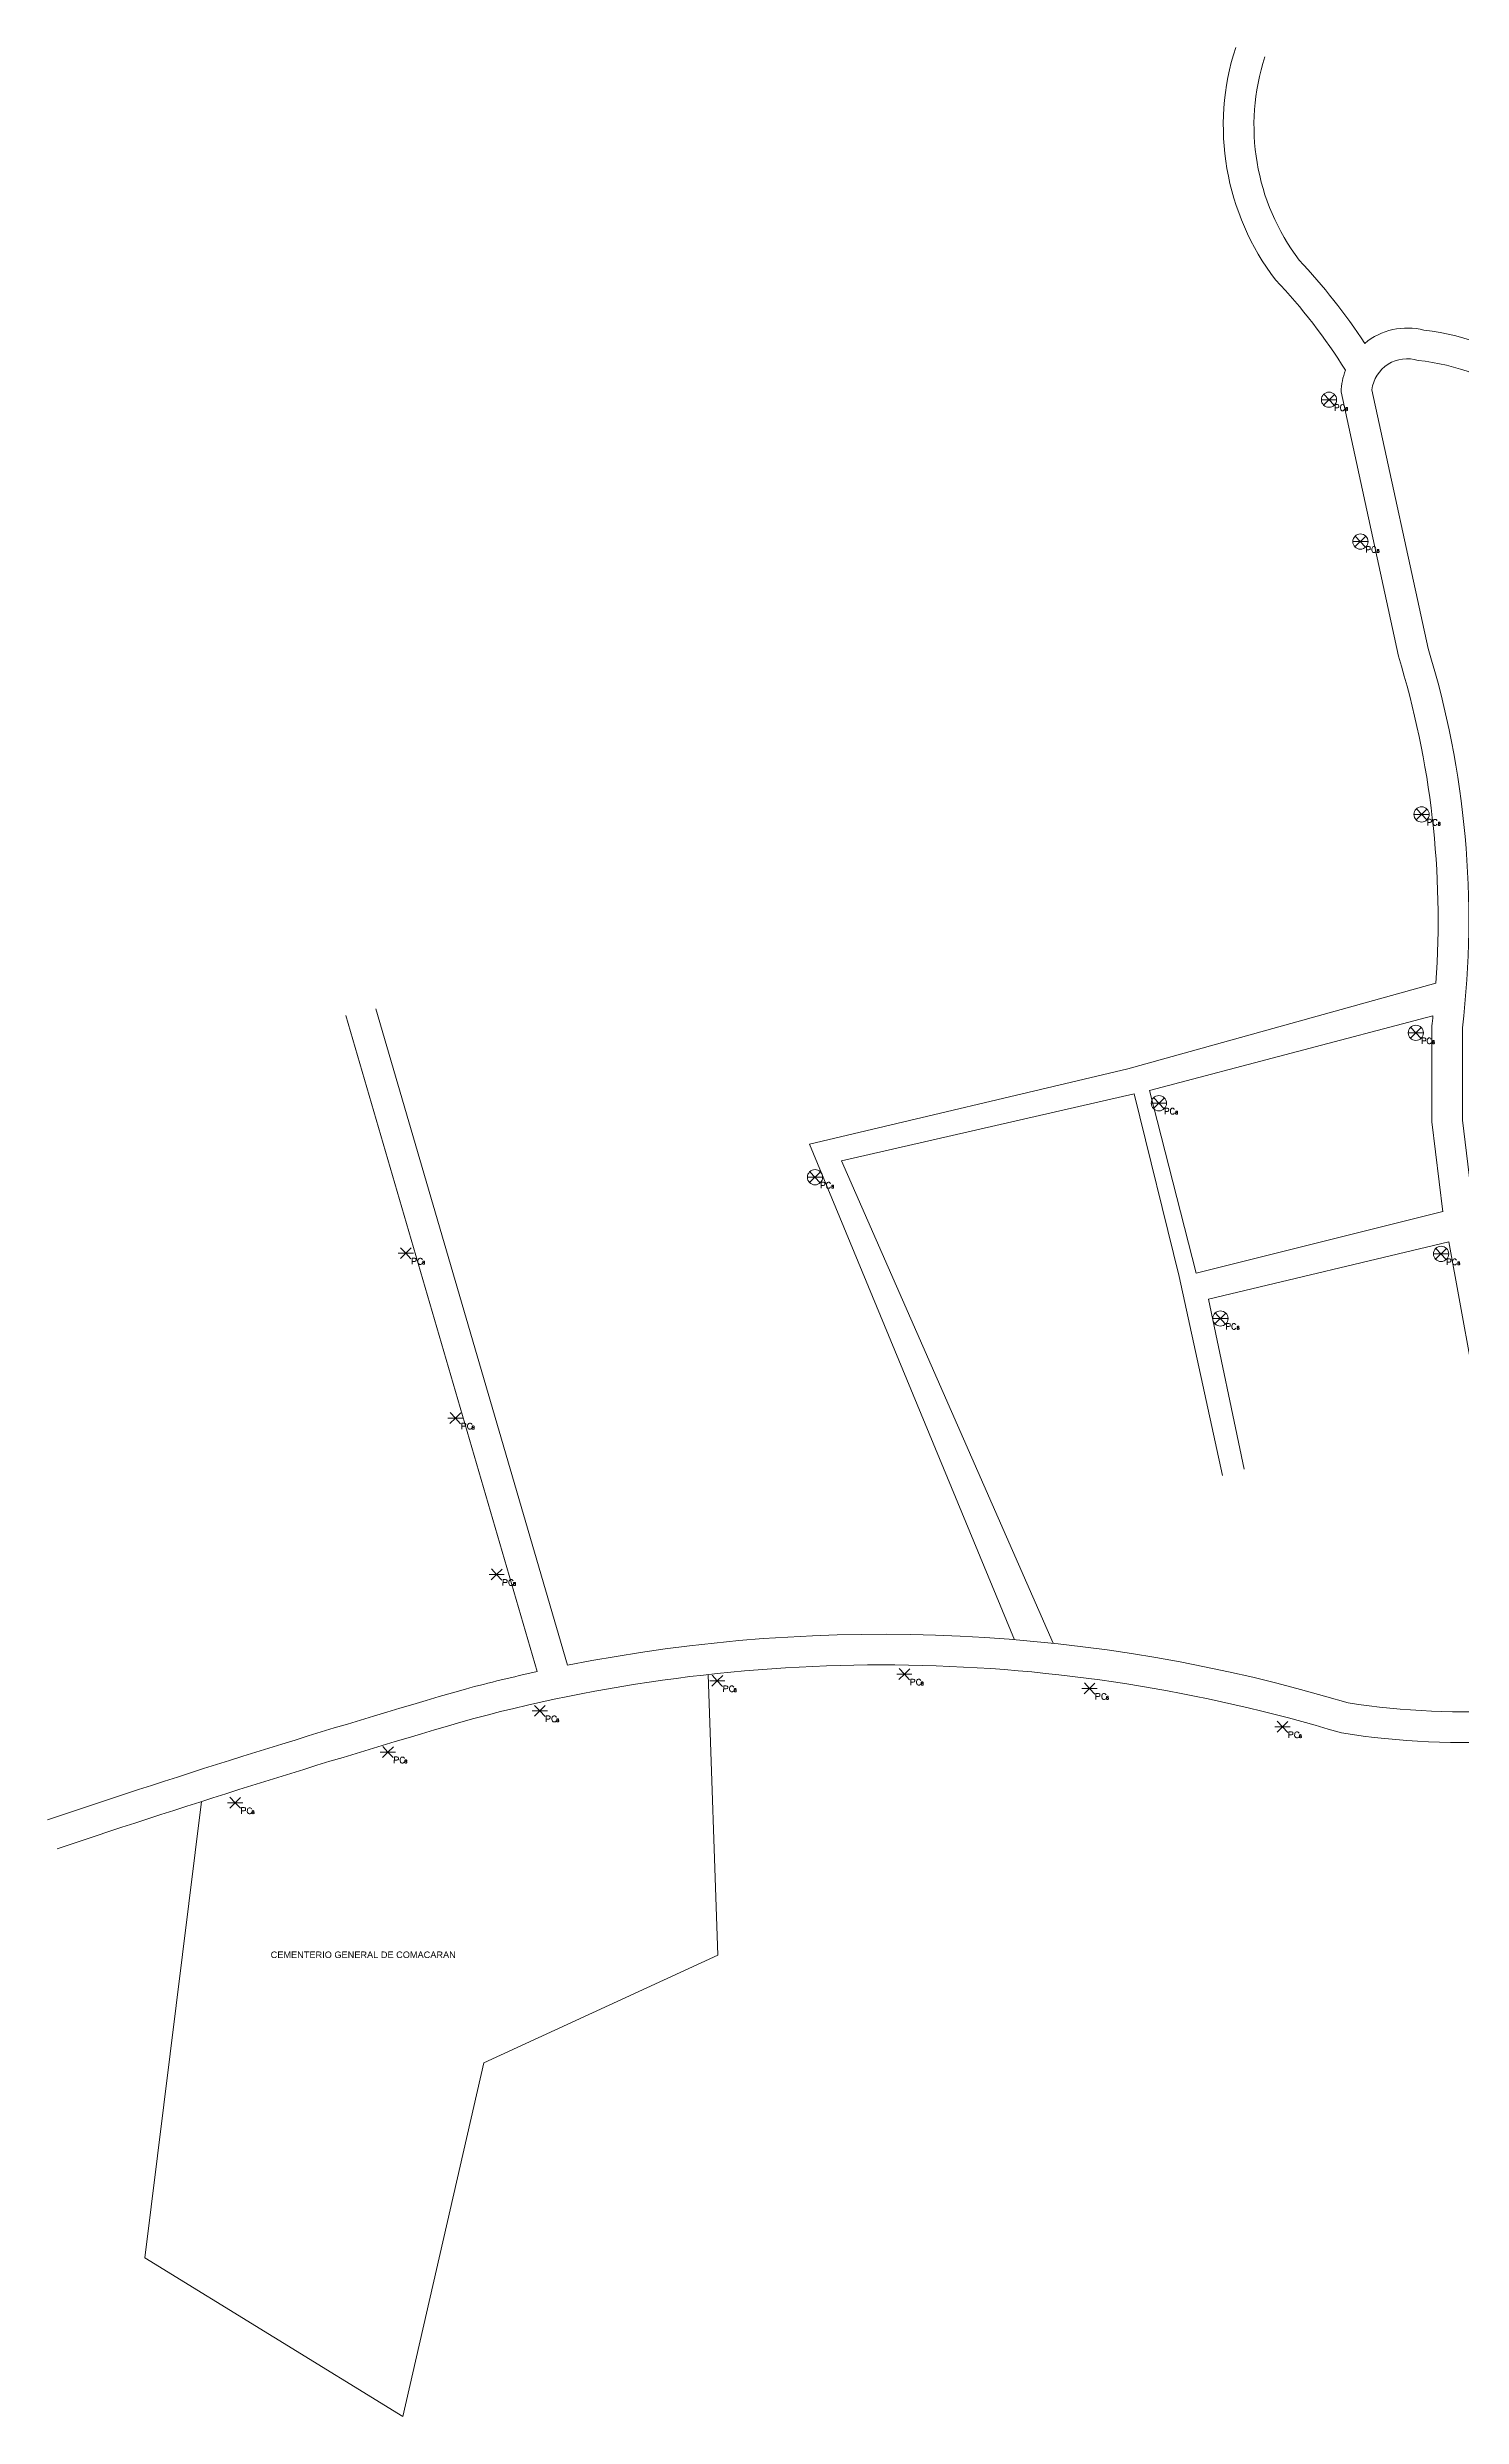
# Model space of a CAD drawing. Header units: metres. Extents: x 383199 to 385363, y 1493349 to 1497259.
# Drawn here: x 383920 to 384243, y 1496677 to 1497218 of the extents above; entities that cross this region are included whole.
import ezdxf

# ---------------------------------------------------------------- set-up
doc = ezdxf.new("R2010")
doc.units = ezdxf.units.M
for name, color, linetype, lineweight in [('_ADDRESSDIBUJO', 7, 'Continuous', 0), ('_LOTLINE', 4, 'Continuous', 0), ('_POLEPED', 7, 'Continuous', 0)]:
    doc.layers.add(name, color=color, linetype=linetype, lineweight=lineweight)
doc.styles.add('ROMANS', font='romans.shx', dxfattribs={"height": 0.2})
doc.styles.get("Standard").update_dxf_attribs({"font": 'arial.ttf'})

# ---------------------------------------------------------------- blocks, each defined once
blk = doc.blocks.new('*U33')
at = {"layer": '_POLEPED', "linetype": 'Continuous'}
blk.add_line((206328.6, 1519837.21), (206328.59, 1519835.82), dxfattribs=at)
at = {"layer": '_POLEPED', "linetype": 'Continuous', "flags": 128}
blk.add_lwpolyline([(206328.6, 1519837.21), (206329.19, 1519837.21), (206329.39, 1519837.14), (206329.46, 1519837.07), (206329.52, 1519836.94), (206329.52, 1519836.74), (206329.46, 1519836.61), (206329.39, 1519836.54), (206329.19, 1519836.48), (206328.59, 1519836.48)], dxfattribs=at)
blk = doc.blocks.new('PC8_E')
at = {"layer": '_POLEPED', "color": 1}
for p, q in [((-1.74, 0), (0, 0)), ((-1.24, -1.22), (0, 0)), ((-1.19, 1.27), (0, 0)), ((0, 0), (1.24, 1.22)), ((0, 0), (1.74, 0)), ((0, 0), (1.19, -1.27))]:
    blk.add_line(p, q, dxfattribs=at)
at = {"layer": '_POLEPED', "linetype": 'Continuous', "flags": 128}
for points in [[(3.77, -1.47), (3.71, -1.34), (3.57, -1.2), (3.44, -1.13), (3.18, -1.13), (3.04, -1.2), (2.91, -1.33), (2.84, -1.46), (2.78, -1.66), (2.77, -1.99), (2.84, -2.19), (2.9, -2.32), (3.04, -2.46), (3.17, -2.52), (3.43, -2.53), (3.57, -2.46), (3.7, -2.33), (3.77, -2.2)], [(4, -1.78), (3.9, -1.81), (3.86, -1.88), (3.86, -1.95), (3.9, -2.02), (3.97, -2.06), (4.11, -2.09), (4.21, -2.13), (4.28, -2.2), (4.31, -2.27), (4.31, -2.37), (4.28, -2.44), (4.24, -2.48), (4.14, -2.51), (4, -2.51), (3.89, -2.47), (3.86, -2.44), (3.82, -2.37), (3.83, -2.26), (3.86, -2.19), (3.93, -2.13), (4.04, -2.09), (4.18, -2.06), (4.25, -2.02), (4.28, -1.95), (4.28, -1.88), (4.25, -1.81), (4.14, -1.78), (4, -1.78)]]:
    blk.add_lwpolyline(points, dxfattribs=at)
at = {"layer": '_POLEPED', "linetype": 'Continuous'}
blk.add_blockref('*U33', (-206327.14, -1519838.33), dxfattribs=at)
blk = doc.blocks.new('PC8_N')
at = {"layer": '_POLEPED', "color": 1}
for p, q in [((-1.24, -1.22), (1.24, 1.22)), ((-1.19, 1.27), (1.19, -1.27)), ((-1.74, 0), (1.74, 0))]:
    blk.add_line(p, q, dxfattribs=at)
blk.add_circle((0, 0), 1.74, dxfattribs=at)
at = {"layer": '_POLEPED', "linetype": 'Continuous', "style": 'ROMANS'}
for s, height, p in [('PC', 1.391, (1.18, -2.51)), ('8', 0.732, (3.72, -2.51))]:
    blk.add_text(s, height=height, rotation=359.6478, dxfattribs=at).set_placement(p)

msp = doc.modelspace()

# ---------------------------------------------------------------- linework, layer by layer
at = {"layer": '_LOTLINE'}
for p, q in [((384166.89, 1496984.89), (384237.17, 1497004.47)), ((384168.31, 1496979.16), (384101.5, 1496963.88)), ((384178.61, 1496937.45), (384168.31, 1496979.16)), ((384101.5, 1496963.88), (384149.84, 1496853.73))]:
    msp.add_line(p, q, dxfattribs=at)
for points in [[(384191.47, 1497218.11, 0.246648), (384200.59, 1497165.02, -0.050281), (384216.53, 1497144.4)], [(384198.13, 1497215.95, 0.244824), (384205.94, 1497169.56, -0.043396), (384220.97, 1497150.5, -0.049579)], [(384220.94, 1497150.54, -0.242588), (384234.45, 1497153.54, -0.127501), (384261.77, 1497142.96), (384281.55, 1497126.27), (384300.53, 1497111.25)], [(384237.17, 1497004.47, 0.092831), (384228.62, 1497079.08), (384215.52, 1497139.46, -0.084159), (384216.53, 1497144.4)], [(384245.67, 1496953.08), (384243.24, 1496973.21), (384243.24, 1496994.28, 0.104117), (384235.4, 1497080.85), (384222.57, 1497139.95, -0.46968), (384233.09, 1497146.64, -0.128957), (384257.48, 1497137.43), (384277.12, 1497120.85), (384296.19, 1497105.76)], [(384238.72, 1496952.24), (384236.24, 1496972.79), (384236.24, 1496994.69, 0.002864), (384236.5, 1496997.01, 0.002864)], [(384278.94, 1496839.75, -0.164401), (384247.84, 1496903.2), (384240.1, 1496945.42), (384185.23, 1496932.33)], [(384038.93, 1496848.72, -0.122955), (384217.18, 1496840.11, 0.054631), (384255.25, 1496838.45), (384268, 1496838.31, 0.011448), (384278.94, 1496839.75, 0.011448)], [(383920.24, 1496813.45, -0.010487), (384015.68, 1496843.3, -0.01144), (384032.06, 1496847.28, -0.01144)], [(383922.47, 1496806.82, -0.010479), (384017.56, 1496836.56, -0.13973), (384215.63, 1496833.26, 0.054946), (384255.44, 1496831.45)]]:
    msp.add_lwpolyline(points, format="xyb", dxfattribs=at)
for points in [[(384032.06, 1496847.28), (383988.33, 1496997.06)], [(384038.93, 1496848.72), (383995.17, 1496998.6)], [(384182.48, 1496938.26), (384171.83, 1496979.97), (384236.5, 1496997.01)], [(384166.89, 1496984.89), (384094.2, 1496967.67), (384141.02, 1496854.56)], [(384238.72, 1496952.29), (384182.48, 1496938.26)], [(384188.43, 1496892.07), (384178.61, 1496937.45)], [(384193.43, 1496893.52), (384185.23, 1496932.33)], [(383955.42, 1496817.62), (383942.44, 1496713.44), (384001.34, 1496677.17), (384019.83, 1496757.92), (384073.25, 1496782.55), (384071.08, 1496846.61)]]:
    msp.add_lwpolyline(points, dxfattribs=at)

# ---------------------------------------------------------------- block references
at = {"layer": '_POLEPED'}
for name, p in [('PC8_N', (384212.77, 1497137.67)), ('PC8_N', (384219.94, 1497105.27)), ('PC8_N', (384233.9, 1497042.99)), ('PC8_N', (384232.59, 1496993.11)), ('PC8_N', (384173.95, 1496977.04)), ('PC8_N', (384095.45, 1496960.14)), ('PC8_E', (384002.04, 1496942.78)), ('PC8_N', (384238.35, 1496942.64)), ('PC8_N', (384187.98, 1496927.9)), ('PC8_E', (384013.37, 1496905.13)), ('PC8_E', (384022.78, 1496869.43)), ('PC8_E', (384073.15, 1496845.17)), ('PC8_E', (384115.84, 1496846.69)), ('PC8_E', (384158.12, 1496843.42)), ('PC8_E', (384032.63, 1496838.3)), ('PC8_E', (384202.16, 1496834.67)), ('PC8_E', (383997.97, 1496828.9)), ('PC8_E', (383963.1, 1496817.33))]:
    msp.add_blockref(name, p, dxfattribs=at)

# ---------------------------------------------------------------- texts
at = {"layer": '_ADDRESSDIBUJO'}
msp.add_text('CEMENTERIO GENERAL DE COMACARAN', height=1.5, dxfattribs=at).set_placement((383971.2, 1496781.87))

doc.saveas('drawing.dxf')
